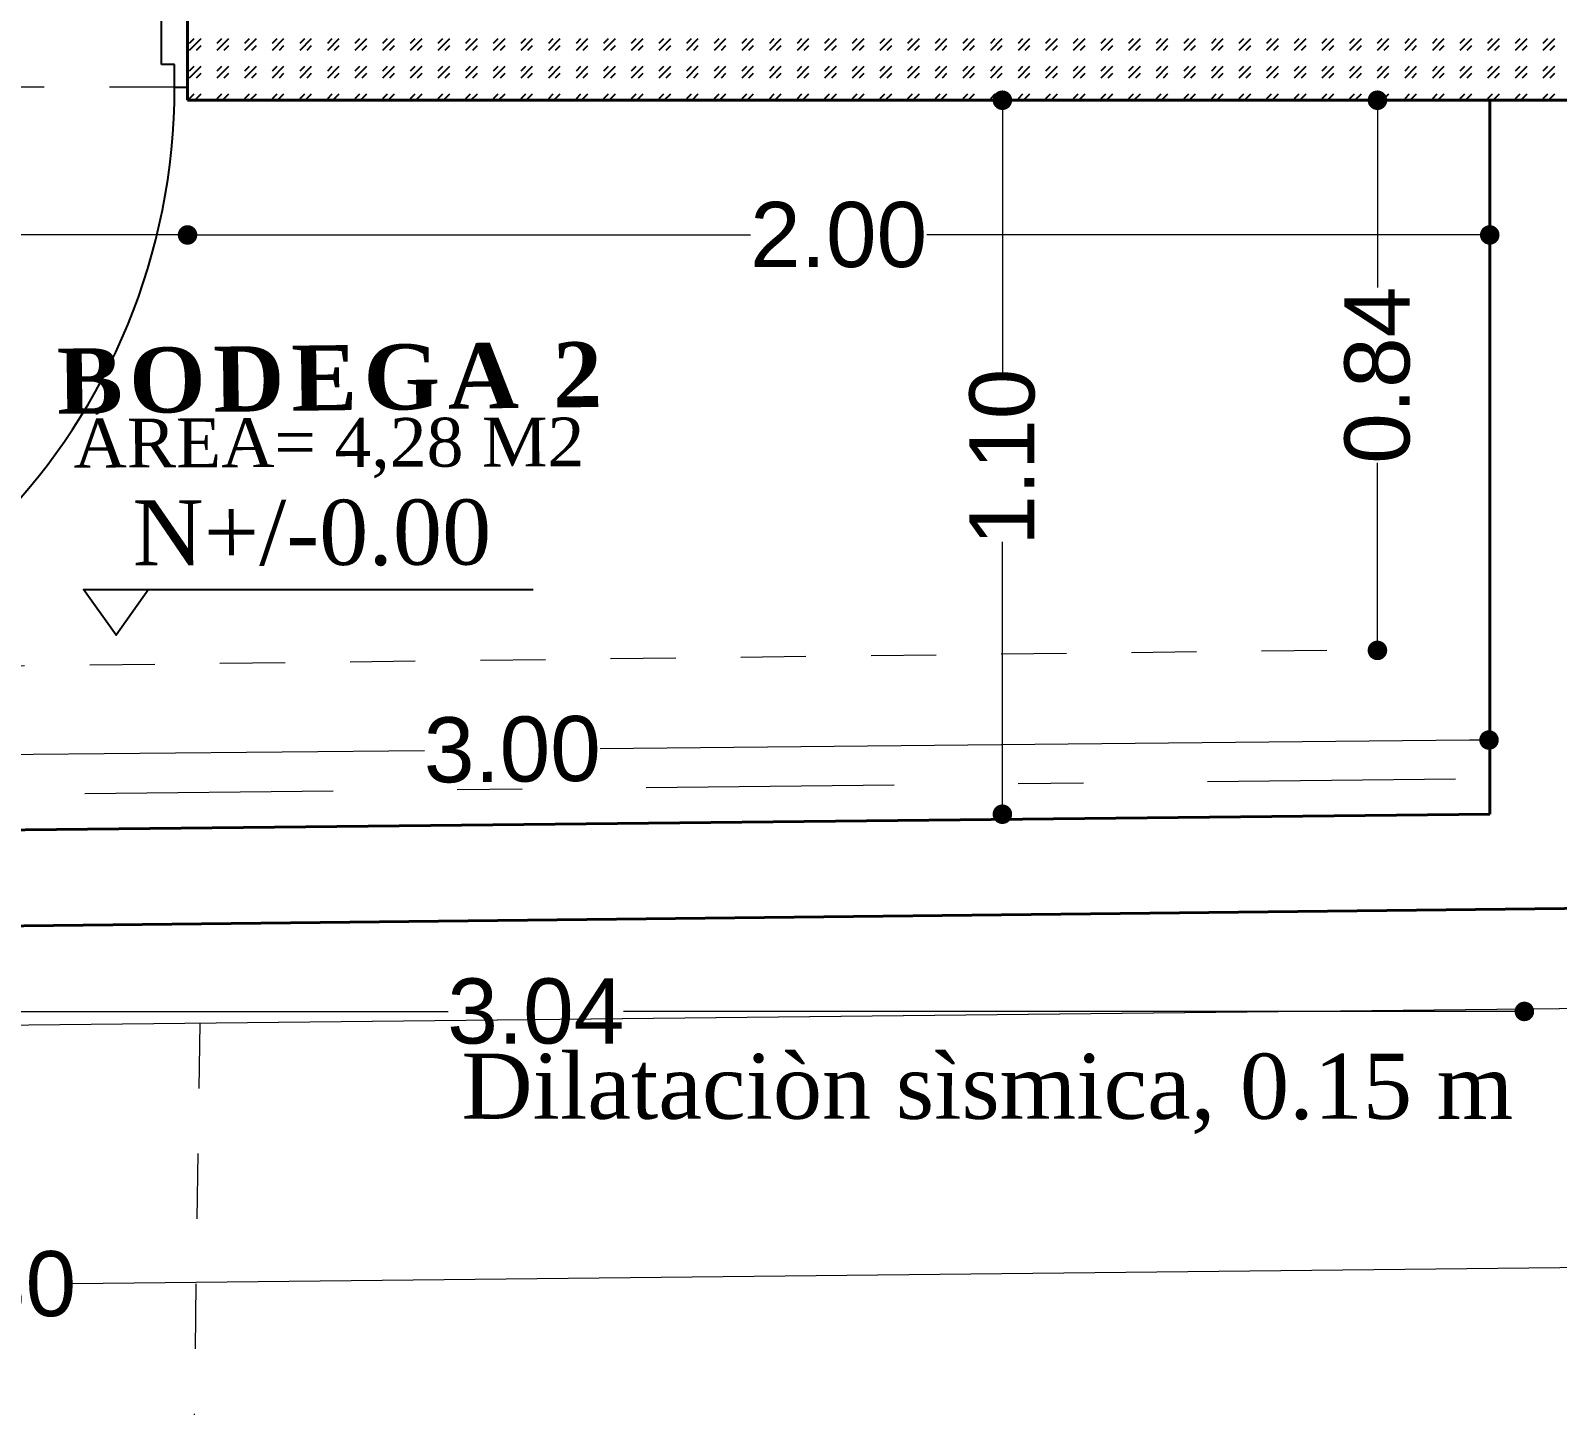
# Model space of a CAD drawing. Header units: inches. Extents: x 2908 to 3459, y -3172 to -55.
# Drawn here: x 3284.481 to 3286.827, y -144.344 to -142.232 of the extents above; entities that cross this region are included whole.
import ezdxf

# ---------------------------------------------------------------- set-up
doc = ezdxf.new("R2010")
doc.units = ezdxf.units.IN
doc.header["$MEASUREMENT"] = 0
doc.linetypes.add('ACAD_ISO03W100', pattern=[30, 12, -18])
doc.linetypes.add('DASHDOT', pattern=[25.4, 12.7, -6.35, 0, -6.35])
doc.layers.add('CARPINTERIA', color=3, linetype='Continuous')
doc.layers.add('TEXTO', color=4, linetype='Continuous')
for name, color, linetype, lineweight in [('COTA', 1, 'Continuous', 9), ('COTAS 01', 1, 'Continuous', 25), ('E-EJES', 1, 'DASHDOT', 5), ('LINEAS DE PROYECCIÒN', 74, 'ACAD_ISO03W100', 18), ('linmesa de proyecciones', 95, 'ACAD_ISO03W100', 5), ('muros 2', 5, 'Continuous', 40), ('muros bajitos', 4, 'Continuous', 15), ('PISO', 33, 'Continuous', 18), ('REFuerzo', 7, 'Continuous', 25), ('teja cortada', 252, 'Continuous', 30)]:
    doc.layers.add(name, color=color, linetype=linetype, lineweight=lineweight)
doc.styles.add('Arial new', font='arial.ttf')
doc.styles.add('CONSTRUCTORA', font='times.ttf', dxfattribs={"height": 0.3})
doc.dimstyles.new('GUS', dxfattribs={"dimtxt": 0.1, "dimasz": 0.03, "dimexe": 0.05, "dimexo": 0.05, "dimgap": 0.005, "dimtad": 0, "dimzin": 1, "dimdsep": 46, "dimtxsty": 'Arial new', "dimblk": 'DOT', "dimcen": 0.01, "dimse1": 1, "dimse2": 1, "dimclrd": 1, "dimclre": 252, "dimclrt": 1, "dimaunit": 1, "dimadec": 0, "dimazin": 2, "dimtfac": 1, "dimtmove": 0, "dimatfit": 2, "dimldrblk": 'ARCHTICK', "dimfxl": 1, "dimlwd": -1, "dimlwe": -1, "dimarcsym": 1})

# ---------------------------------------------------------------- blocks, each defined once
blk = doc.blocks.new('_Dot')
at = {"color": 0, "linetype": 'ByBlock', "lineweight": -2}
blk.add_line((-0.5, 0), (-1, 0), dxfattribs=at)
at = {"color": 0, "linetype": 'ByBlock', "const_width": 0.5}
blk.add_lwpolyline([(-0.25, 0, 1), (0.25, 0, 1)], format="xyb", close=True, dxfattribs=at)
blk = doc.blocks.new('*D4346')
at = {"layer": 'COTA', "color": 1, "linetype": 'Continuous', "transparency": 16777216}
for p, q in [((3285.974, -142.3693), (3285.974, -142.7575)), ((3285.974, -143.4058), (3285.974, -143.0175))]:
    blk.add_line(p, q, dxfattribs=at)
at = {"layer": 'Defpoints', "color": 0, "transparency": 16777216}
for p in [(3286.7225, -142.3393, -1.031), (3285.974, -143.4358), (3286.7255, -143.4358, -1.031)]:
    blk.add_point(p, dxfattribs=at)
at = {"layer": 'COTA', "color": 1, "transparency": 16777216, "xscale": 0.03, "yscale": 0.03, "zscale": 0.03}
for p, rotation in [((3285.974, -142.3393), 90), ((3285.974, -143.4358), 270)]:
    blk.add_blockref('_Dot', p, dxfattribs=dict(at, rotation=rotation))
at = {"layer": 'COTA', "color": 1, "transparency": 16777216, "insert": (3285.974, -142.8875), "char_height": 0.1, "attachment_point": 5, "rotation": 90, "style": 'Arial new'}
blk.add_mtext('1.10', dxfattribs=at)
blk = doc.blocks.new('_ArchTick')
at = {"color": 0, "linetype": 'ByBlock', "const_width": 0.15}
blk.add_lwpolyline([(-0.5, -0.5), (0.5, 0.5)], dxfattribs=at)
blk = doc.blocks.new('*D4348')
at = {"layer": 'COTA', "color": 1, "linetype": 'Continuous', "transparency": 16777216}
for p, q in [((3285.974, -142.3693), (3285.974, -142.7575)), ((3285.974, -143.4058), (3285.974, -143.0175))]:
    blk.add_line(p, q, dxfattribs=at)
at = {"layer": 'Defpoints', "color": 0, "transparency": 16777216}
for p in [(3286.7225, -142.3393, -1.031), (3285.974, -143.4358), (3286.7255, -143.4358, -1.031)]:
    blk.add_point(p, dxfattribs=at)
at = {"layer": 'COTA', "color": 1, "transparency": 16777216, "xscale": 0.03, "yscale": 0.03, "zscale": 0.03}
for p, rotation in [((3285.974, -142.3393), 90), ((3285.974, -143.4358), 270)]:
    blk.add_blockref('_Dot', p, dxfattribs=dict(at, rotation=rotation))
at = {"layer": 'COTA', "color": 1, "transparency": 16777216, "insert": (3285.974, -142.8875), "char_height": 0.1, "attachment_point": 5, "rotation": 90, "style": 'Arial new'}
blk.add_mtext('1.10', dxfattribs=at)
blk = doc.blocks.new('*D4380')
at = {"layer": 'COTA', "color": 1, "linetype": 'Continuous', "transparency": 16777216}
for p, q in [((3289.496, -144.1041), (3284.5455, -144.1571)), ((3279.2608, -144.2136), (3284.2078, -144.1607))]:
    blk.add_line(p, q, dxfattribs=at)
at = {"layer": 'Defpoints', "color": 0, "transparency": 16777216}
for p in [(3289.5217, -143.7059, -1.031), (3279.2265, -143.816, -1.031), (3289.526, -144.1038)]:
    blk.add_point(p, dxfattribs=at)
at = {"layer": 'COTA', "color": 1, "transparency": 16777216, "xscale": 0.03, "yscale": 0.03, "zscale": 0.03}
for p, rotation in [((3289.526, -144.1038), 0.6126958381874476), ((3279.2308, -144.2139), 180.6126958381874)]:
    blk.add_blockref('_Dot', p, dxfattribs=dict(at, rotation=rotation))
at = {"layer": 'COTA', "color": 1, "transparency": 16777216, "insert": (3284.3767, -144.1589), "char_height": 0.1, "attachment_point": 5, "rotation": 0.6127, "style": 'Arial new'}
blk.add_mtext('10.30', dxfattribs=at)
blk = doc.blocks.new('PUERTAACCESO')
at = {"layer": 'CARPINTERIA'}
for p, q in [((2402.2096, 632.4132), (2402.2095, 631.4538)), ((2402.2096, 632.4132), (2402.2446, 632.4132)), ((2402.2445, 631.4538), (2402.2446, 632.4132)), ((2402.1398, 632.3793), (2402.1444, 632.3874)), ((2402.1444, 632.3874), (2402.1757, 632.3847)), ((2402.1757, 632.3847), (2402.1757, 632.3217)), ((2402.199, 632.3712), (2402.205, 632.3937)), ((2402.205, 632.3937), (2402.2096, 632.3937)), ((2402.2491, 632.3937), (2402.2446, 632.3937)), ((2402.2551, 632.3712), (2402.2491, 632.3937)), ((2402.3097, 632.3874), (2402.2784, 632.3847)), ((2402.2784, 632.3847), (2402.2784, 632.3217)), ((2402.3143, 632.3793), (2402.3097, 632.3874)), ((2402.1398, 632.3793), (2402.1398, 632.327)), ((2402.1757, 632.3677), (2402.1873, 632.3677)), ((2402.1873, 632.3677), (2402.1873, 632.3712)), ((2402.1873, 632.3712), (2402.199, 632.3712)), ((2402.1873, 632.3677), (2402.1873, 632.3386)), ((2402.199, 632.3712), (2402.199, 632.3352)), ((2402.2668, 632.3712), (2402.2551, 632.3712)), ((2402.2551, 632.3712), (2402.2551, 632.3352)), ((2402.2668, 632.3677), (2402.2668, 632.3712)), ((2402.2784, 632.3677), (2402.2668, 632.3677)), ((2402.2668, 632.3677), (2402.2668, 632.3386)), ((2402.3143, 632.3793), (2402.3143, 632.327)), ((2402.1873, 632.3386), (2402.1757, 632.3386)), ((2402.1873, 632.3352), (2402.1873, 632.3386)), ((2402.2668, 632.3386), (2402.2784, 632.3386)), ((2402.2668, 632.3352), (2402.2668, 632.3386)), ((2402.1398, 632.327), (2402.1444, 632.319)), ((2402.1444, 632.319), (2402.1757, 632.3217)), ((2402.199, 632.3352), (2402.1873, 632.3352)), ((2402.199, 632.3352), (2402.205, 632.3127)), ((2402.205, 632.3127), (2402.2096, 632.3127)), ((2402.2491, 632.3127), (2402.2445, 632.3127)), ((2402.2551, 632.3352), (2402.2491, 632.3127)), ((2402.2551, 632.3352), (2402.2668, 632.3352)), ((2402.3097, 632.319), (2402.2784, 632.3217)), ((2402.3143, 632.327), (2402.3097, 632.319)), ((2401.2846, 631.4538), (2401.2646, 631.4538)), ((2401.2846, 631.4538), (2401.2846, 631.4188)), ((2402.2095, 631.4538), (2402.2445, 631.4538)), ((2402.2446, 631.4541), (2402.2446, 631.4191)), ((2402.2646, 631.4538), (2402.2446, 631.4538)), ((2401.2846, 631.4188), (2401.3046, 631.4188)), ((2401.3046, 631.4188), (2401.3046, 631.3488)), ((2402.2446, 631.4191), (2402.2246, 631.4191)), ((2402.2246, 631.4191), (2402.2246, 631.3491)), ((2401.3046, 631.3488), (2401.2846, 631.3238)), ((2402.2246, 631.3491), (2402.2446, 631.3241)), ((2401.2646, 631.3238), (2401.2846, 631.3238)), ((2402.2446, 631.3241), (2402.2646, 631.3241))]:
    blk.add_line(p, q, dxfattribs=at)
blk.add_arc((2402.2445, 631.4538), 0.96, 92.0882, 180, dxfattribs=at)
at = {"layer": 'linmesa de proyecciones', "ltscale": 0.001}
blk.add_line((2401.2846, 631.4538), (2402.2102, 631.4538), dxfattribs=at)
at = {"layer": 'PISO'}
blk.add_line((2401.2846, 631.3238), (2402.2446, 631.3241), dxfattribs=at)
blk = doc.blocks.new('*D4381')
at = {"layer": 'COTA', "color": 1, "linetype": 'Continuous', "transparency": 16777216}
for p, q in [((3283.7028, -142.5462), (3284.0671, -142.5462)), ((3284.6925, -142.5462), (3284.3282, -142.5462))]:
    blk.add_line(p, q, dxfattribs=at)
at = {"layer": 'Defpoints', "color": 0, "transparency": 16777216}
for p in [(3283.6728, -142.3393, -1.031), (3284.7225, -142.3393, -1.031), (3284.7225, -142.5462)]:
    blk.add_point(p, dxfattribs=at)
at = {"layer": 'COTA', "color": 1, "transparency": 16777216, "xscale": 0.03, "yscale": 0.03, "zscale": 0.03, "rotation": 180}
blk.add_blockref('_Dot', (3283.6728, -142.5462), dxfattribs=at)
at = {"layer": 'COTA', "color": 1, "transparency": 16777216, "xscale": 0.03, "yscale": 0.03, "zscale": 0.03}
blk.add_blockref('_Dot', (3284.7225, -142.5462), dxfattribs=at)
at = {"layer": 'COTA', "color": 1, "transparency": 16777216, "insert": (3284.1977, -142.5462), "char_height": 0.1, "attachment_point": 5, "style": 'Arial new'}
blk.add_mtext('1.05', dxfattribs=at)
blk = doc.blocks.new('*D4382')
at = {"layer": 'COTA', "color": 1, "linetype": 'Continuous', "transparency": 16777216}
for p, q in [((3284.7525, -142.5462), (3285.587, -142.5462)), ((3286.6925, -142.5462), (3285.8581, -142.5462))]:
    blk.add_line(p, q, dxfattribs=at)
at = {"layer": 'Defpoints', "color": 0, "transparency": 16777216}
for p in [(3284.7225, -142.3393, -1.031), (3286.7225, -142.3393, -1.031), (3286.7225, -142.5462)]:
    blk.add_point(p, dxfattribs=at)
at = {"layer": 'COTA', "color": 1, "transparency": 16777216, "xscale": 0.03, "yscale": 0.03, "zscale": 0.03, "rotation": 180}
blk.add_blockref('_Dot', (3284.7225, -142.5462), dxfattribs=at)
at = {"layer": 'COTA', "color": 1, "transparency": 16777216, "xscale": 0.03, "yscale": 0.03, "zscale": 0.03}
blk.add_blockref('_Dot', (3286.7225, -142.5462), dxfattribs=at)
at = {"layer": 'COTA', "color": 1, "transparency": 16777216, "insert": (3285.7225, -142.5462), "char_height": 0.1, "attachment_point": 5, "style": 'Arial new'}
blk.add_mtext('2.00', dxfattribs=at)
blk = doc.blocks.new('*D4429')
at = {"layer": 'COTA', "color": 1, "linetype": 'Continuous', "transparency": 16777216}
for p, q in [((3286.6914, -143.3222), (3285.356, -143.3353)), ((3283.7513, -143.351), (3285.0867, -143.3379))]:
    blk.add_line(p, q, dxfattribs=at)
at = {"layer": 'Defpoints', "color": 0, "transparency": 16777216}
for p in [(3286.7214, -143.3219), (3286.7225, -143.4385), (3283.7224, -143.4679)]:
    blk.add_point(p, dxfattribs=at)
at = {"layer": 'COTA', "color": 1, "transparency": 16777216, "xscale": 0.03, "yscale": 0.03, "zscale": 0.03}
for p, rotation in [((3286.7214, -143.3219), 0.561586501702797), ((3283.7213, -143.3513), 180.5615865017028)]:
    blk.add_blockref('_Dot', p, dxfattribs=dict(at, rotation=rotation))
at = {"layer": 'COTA', "color": 1, "transparency": 16777216, "insert": (3285.2213, -143.3366), "char_height": 0.1, "attachment_point": 5, "rotation": 0.5616, "style": 'Arial new'}
blk.add_mtext('3.00', dxfattribs=at)
blk = doc.blocks.new('*D4430')
at = {"layer": 'COTA', "color": 1, "linetype": 'Continuous', "transparency": 16777216}
for p, q in [((3286.55, -142.3693), (3286.55, -142.6271)), ((3286.55, -143.1542), (3286.55, -142.8964))]:
    blk.add_line(p, q, dxfattribs=at)
at = {"layer": 'Defpoints', "color": 0, "transparency": 16777216}
for p in [(3286.55, -142.3393), (3286.7225, -142.3393), (3286.7225, -143.1842)]:
    blk.add_point(p, dxfattribs=at)
at = {"layer": 'COTA', "color": 1, "transparency": 16777216, "xscale": 0.03, "yscale": 0.03, "zscale": 0.03}
for p, rotation in [((3286.55, -142.3393), 90), ((3286.55, -143.1842), 270)]:
    blk.add_blockref('_Dot', p, dxfattribs=dict(at, rotation=rotation))
at = {"layer": 'COTA', "color": 1, "transparency": 16777216, "insert": (3286.55, -142.7617), "char_height": 0.1, "attachment_point": 5, "rotation": 90, "style": 'Arial new'}
blk.add_mtext('0.84', dxfattribs=at)
blk = doc.blocks.new('*D4870')
at = {"layer": 'COTA', "color": 1, "linetype": 'Continuous', "transparency": 16777216}
for p, q in [((3283.7692, -143.7387), (3285.1228, -143.7387)), ((3286.7457, -143.7387), (3285.3921, -143.7387))]:
    blk.add_line(p, q, dxfattribs=at)
at = {"layer": 'Defpoints', "color": 0, "transparency": 16777216}
for p in [(3283.7392, -143.4599), (3286.7757, -143.4599), (3283.7392, -143.7387)]:
    blk.add_point(p, dxfattribs=at)
at = {"layer": 'COTA', "color": 1, "transparency": 16777216, "xscale": 0.03, "yscale": 0.03, "zscale": 0.03, "rotation": 180}
blk.add_blockref('_Dot', (3283.7392, -143.7387), dxfattribs=at)
at = {"layer": 'COTA', "color": 1, "transparency": 16777216, "xscale": 0.03, "yscale": 0.03, "zscale": 0.03}
blk.add_blockref('_Dot', (3286.7757, -143.7387), dxfattribs=at)
at = {"layer": 'COTA', "color": 1, "transparency": 16777216, "insert": (3285.2574, -143.7387), "char_height": 0.1, "attachment_point": 5, "style": 'Arial new'}
blk.add_mtext('3.04', dxfattribs=at)

msp = doc.modelspace()

# ---------------------------------------------------------------- linework, layer by layer
at = {"layer": 'E-EJES', "ltscale": 0.03}
msp.add_line((3279.3933, -143.4599), (3289.6537, -143.349), dxfattribs=at)
at = {"layer": 'LINEAS DE PROYECCIÒN', "ltscale": 0.003}
msp.add_line((3286.4722, -143.1842), (3282.9728, -143.2259), dxfattribs=at)
at = {"layer": 'LINEAS DE PROYECCIÒN', "ltscale": 0.003, "flags": 128}
msp.add_lwpolyline([(3284.7413, -143.757), (3284.7068, -146.1179), (3283.1865, -146.1427), (3283.0277, -147.4056)], dxfattribs=at)
at = {"layer": 'muros 2'}
for p, q in [((3284.7225, -142.1893), (3284.7225, -142.3393)), ((3284.7225, -142.3393), (3286.7225, -142.3393)), ((3284.7225, -142.3393), (3286.8725, -142.3393)), ((3286.7225, -143.4358), (3286.7225, -142.3393)), ((3286.7225, -143.1858), (3286.7225, -142.3393)), ((3286.7225, -143.4358), (3283.7224, -143.4679)), ((3289.0725, -143.5553), (3283.5223, -143.6179))]:
    msp.add_line(p, q, dxfattribs=at)
at = {"layer": 'muros bajitos'}
for p in [(3293.7509, -143.6607), (3289.5217, -143.7059)]:
    msp.add_line(p, (3280.1331, -143.8063), dxfattribs=at)
at = {"layer": 'REFuerzo'}
for p, q in [((3284.7257, -142.2623), (3284.7434, -142.2446)), ((3284.7257, -142.2517), (3284.7328, -142.2446)), ((3284.7681, -142.2623), (3284.7858, -142.2446)), ((3284.7681, -142.2517), (3284.7752, -142.2446)), ((3284.8105, -142.2623), (3284.8282, -142.2446)), ((3284.8105, -142.2517), (3284.8176, -142.2446)), ((3284.853, -142.2623), (3284.8706, -142.2446)), ((3284.853, -142.2517), (3284.86, -142.2446)), ((3284.8954, -142.2623), (3284.9131, -142.2446)), ((3284.8954, -142.2517), (3284.9025, -142.2446)), ((3284.9378, -142.2623), (3284.9555, -142.2446)), ((3284.9378, -142.2517), (3284.9449, -142.2446)), ((3284.9802, -142.2623), (3284.9979, -142.2446)), ((3284.9802, -142.2517), (3284.9873, -142.2446)), ((3285.0227, -142.2623), (3285.0404, -142.2446)), ((3285.0227, -142.2517), (3285.0297, -142.2446)), ((3285.0651, -142.2623), (3285.0828, -142.2446)), ((3285.0651, -142.2517), (3285.0722, -142.2446)), ((3285.1075, -142.2623), (3285.1252, -142.2446)), ((3285.1075, -142.2517), (3285.1146, -142.2446)), ((3285.15, -142.2623), (3285.1676, -142.2446)), ((3285.15, -142.2517), (3285.157, -142.2446)), ((3285.1924, -142.2623), (3285.2101, -142.2446)), ((3285.1924, -142.2517), (3285.1994, -142.2446)), ((3285.2348, -142.2623), (3285.2525, -142.2446)), ((3285.2348, -142.2517), (3285.2419, -142.2446)), ((3285.2772, -142.2623), (3285.2949, -142.2446)), ((3285.2772, -142.2517), (3285.2843, -142.2446)), ((3285.3197, -142.2623), (3285.3373, -142.2446)), ((3285.3197, -142.2517), (3285.3267, -142.2446)), ((3285.3621, -142.2623), (3285.3798, -142.2446)), ((3285.3621, -142.2517), (3285.3692, -142.2446)), ((3285.4045, -142.2623), (3285.4222, -142.2446)), ((3285.4045, -142.2517), (3285.4116, -142.2446)), ((3285.4469, -142.2623), (3285.4646, -142.2446)), ((3285.4469, -142.2517), (3285.454, -142.2446)), ((3285.4894, -142.2623), (3285.507, -142.2446)), ((3285.4894, -142.2517), (3285.4964, -142.2446)), ((3285.5318, -142.2623), (3285.5495, -142.2446)), ((3285.5318, -142.2517), (3285.5389, -142.2446)), ((3285.5742, -142.2623), (3285.5919, -142.2446)), ((3285.5742, -142.2517), (3285.5813, -142.2446)), ((3285.6166, -142.2623), (3285.6343, -142.2446)), ((3285.6166, -142.2517), (3285.6237, -142.2446)), ((3285.6591, -142.2623), (3285.6767, -142.2446)), ((3285.6591, -142.2517), (3285.6661, -142.2446)), ((3285.7015, -142.2623), (3285.7192, -142.2446)), ((3285.7015, -142.2517), (3285.7086, -142.2446)), ((3285.7439, -142.2623), (3285.7616, -142.2446)), ((3285.7439, -142.2517), (3285.751, -142.2446)), ((3285.7863, -142.2623), (3285.804, -142.2446)), ((3285.7863, -142.2517), (3285.7934, -142.2446)), ((3285.8288, -142.2623), (3285.8465, -142.2446)), ((3285.8288, -142.2517), (3285.8358, -142.2446)), ((3285.8712, -142.2623), (3285.8889, -142.2446)), ((3285.8712, -142.2517), (3285.8783, -142.2446)), ((3285.9136, -142.2623), (3285.9313, -142.2446)), ((3285.9136, -142.2517), (3285.9207, -142.2446)), ((3285.9561, -142.2623), (3285.9737, -142.2446)), ((3285.9561, -142.2517), (3285.9631, -142.2446)), ((3285.9985, -142.2623), (3286.0162, -142.2446)), ((3285.9985, -142.2517), (3286.0056, -142.2446)), ((3286.0409, -142.2623), (3286.0586, -142.2446)), ((3286.0409, -142.2517), (3286.048, -142.2446)), ((3286.0833, -142.2623), (3286.101, -142.2446)), ((3286.0833, -142.2517), (3286.0904, -142.2446)), ((3286.1258, -142.2623), (3286.1434, -142.2446)), ((3286.1258, -142.2517), (3286.1328, -142.2446)), ((3286.1682, -142.2623), (3286.1859, -142.2446)), ((3286.1682, -142.2517), (3286.1753, -142.2446)), ((3286.2106, -142.2623), (3286.2283, -142.2446)), ((3286.2106, -142.2517), (3286.2177, -142.2446)), ((3286.253, -142.2623), (3286.2707, -142.2446)), ((3286.253, -142.2517), (3286.2601, -142.2446)), ((3286.2955, -142.2623), (3286.3131, -142.2446)), ((3286.2955, -142.2517), (3286.3025, -142.2446)), ((3286.3379, -142.2623), (3286.3556, -142.2446)), ((3286.3379, -142.2517), (3286.345, -142.2446)), ((3286.3803, -142.2623), (3286.398, -142.2446)), ((3286.3803, -142.2517), (3286.3874, -142.2446)), ((3286.4227, -142.2623), (3286.4404, -142.2446)), ((3286.4227, -142.2517), (3286.4298, -142.2446)), ((3286.4652, -142.2623), (3286.4828, -142.2446)), ((3286.4652, -142.2517), (3286.4722, -142.2446)), ((3286.5076, -142.2623), (3286.5253, -142.2446)), ((3286.5076, -142.2517), (3286.5147, -142.2446)), ((3286.55, -142.2623), (3286.5677, -142.2446)), ((3286.55, -142.2517), (3286.5571, -142.2446)), ((3286.5924, -142.2623), (3286.6101, -142.2446)), ((3286.5924, -142.2517), (3286.5995, -142.2446)), ((3286.6349, -142.2623), (3286.6526, -142.2446)), ((3286.6349, -142.2517), (3286.6419, -142.2446)), ((3286.6773, -142.2623), (3286.695, -142.2446)), ((3286.6773, -142.2517), (3286.6844, -142.2446)), ((3286.7197, -142.2623), (3286.7374, -142.2446)), ((3286.7197, -142.2517), (3286.7268, -142.2446)), ((3286.7622, -142.2623), (3286.7798, -142.2446)), ((3286.7622, -142.2517), (3286.7692, -142.2446)), ((3286.8046, -142.2623), (3286.8223, -142.2446)), ((3286.8046, -142.2517), (3286.8117, -142.2446)), ((3284.7363, -142.2623), (3284.7434, -142.2552)), ((3284.7787, -142.2623), (3284.7858, -142.2552)), ((3284.8211, -142.2623), (3284.8282, -142.2552)), ((3284.8636, -142.2623), (3284.8706, -142.2552)), ((3284.906, -142.2623), (3284.9131, -142.2552)), ((3284.9484, -142.2623), (3284.9555, -142.2552)), ((3284.9909, -142.2623), (3284.9979, -142.2552)), ((3285.0333, -142.2623), (3285.0404, -142.2552)), ((3285.0757, -142.2623), (3285.0828, -142.2552)), ((3285.1181, -142.2623), (3285.1252, -142.2552)), ((3285.1606, -142.2623), (3285.1676, -142.2552)), ((3285.203, -142.2623), (3285.2101, -142.2552)), ((3285.2454, -142.2623), (3285.2525, -142.2552)), ((3285.2878, -142.2623), (3285.2949, -142.2552)), ((3285.3303, -142.2623), (3285.3373, -142.2552)), ((3285.3727, -142.2623), (3285.3798, -142.2552)), ((3285.4151, -142.2623), (3285.4222, -142.2552)), ((3285.4575, -142.2623), (3285.4646, -142.2552)), ((3285.5, -142.2623), (3285.507, -142.2552)), ((3285.5424, -142.2623), (3285.5495, -142.2552)), ((3285.5848, -142.2623), (3285.5919, -142.2552)), ((3285.6272, -142.2623), (3285.6343, -142.2552)), ((3285.6697, -142.2623), (3285.6767, -142.2552)), ((3285.7121, -142.2623), (3285.7192, -142.2552)), ((3285.7545, -142.2623), (3285.7616, -142.2552)), ((3285.797, -142.2623), (3285.804, -142.2552)), ((3285.8394, -142.2623), (3285.8465, -142.2552)), ((3285.8818, -142.2623), (3285.8889, -142.2552)), ((3285.9242, -142.2623), (3285.9313, -142.2552)), ((3285.9667, -142.2623), (3285.9737, -142.2552)), ((3286.0091, -142.2623), (3286.0162, -142.2552)), ((3286.0515, -142.2623), (3286.0586, -142.2552)), ((3286.0939, -142.2623), (3286.101, -142.2552)), ((3286.1364, -142.2623), (3286.1434, -142.2552)), ((3286.1788, -142.2623), (3286.1859, -142.2552)), ((3286.2212, -142.2623), (3286.2283, -142.2552)), ((3286.2636, -142.2623), (3286.2707, -142.2552)), ((3286.3061, -142.2623), (3286.3131, -142.2552)), ((3286.3485, -142.2623), (3286.3556, -142.2552)), ((3286.3909, -142.2623), (3286.398, -142.2552)), ((3286.4334, -142.2623), (3286.4404, -142.2552)), ((3286.4758, -142.2623), (3286.4828, -142.2552)), ((3286.5182, -142.2623), (3286.5253, -142.2552)), ((3286.5606, -142.2623), (3286.5677, -142.2552)), ((3286.6031, -142.2623), (3286.6101, -142.2552)), ((3286.6455, -142.2623), (3286.6526, -142.2552)), ((3286.6879, -142.2623), (3286.695, -142.2552)), ((3286.7303, -142.2623), (3286.7374, -142.2552)), ((3286.7728, -142.2623), (3286.7798, -142.2552)), ((3286.8152, -142.2623), (3286.8223, -142.2552)), ((3284.7257, -142.3047), (3284.7434, -142.2871)), ((3284.7257, -142.2941), (3284.7328, -142.2871)), ((3284.7363, -142.3047), (3284.7434, -142.2977)), ((3284.7681, -142.3047), (3284.7858, -142.2871)), ((3284.7681, -142.2941), (3284.7752, -142.2871)), ((3284.7787, -142.3047), (3284.7858, -142.2977)), ((3284.8105, -142.3047), (3284.8282, -142.2871)), ((3284.8105, -142.2941), (3284.8176, -142.2871)), ((3284.8211, -142.3047), (3284.8282, -142.2977)), ((3284.853, -142.3047), (3284.8706, -142.2871)), ((3284.853, -142.2941), (3284.86, -142.2871)), ((3284.8636, -142.3047), (3284.8706, -142.2977)), ((3284.8954, -142.3047), (3284.9131, -142.2871)), ((3284.8954, -142.2941), (3284.9025, -142.2871)), ((3284.906, -142.3047), (3284.9131, -142.2977)), ((3284.9378, -142.3047), (3284.9555, -142.2871)), ((3284.9378, -142.2941), (3284.9449, -142.2871)), ((3284.9484, -142.3047), (3284.9555, -142.2977)), ((3284.9802, -142.3047), (3284.9979, -142.2871)), ((3284.9802, -142.2941), (3284.9873, -142.2871)), ((3284.9909, -142.3047), (3284.9979, -142.2977)), ((3285.0227, -142.3047), (3285.0404, -142.2871)), ((3285.0227, -142.2941), (3285.0297, -142.2871)), ((3285.0333, -142.3047), (3285.0404, -142.2977)), ((3285.0651, -142.3047), (3285.0828, -142.2871)), ((3285.0651, -142.2941), (3285.0722, -142.2871)), ((3285.0757, -142.3047), (3285.0828, -142.2977)), ((3285.1075, -142.3047), (3285.1252, -142.2871)), ((3285.1075, -142.2941), (3285.1146, -142.2871)), ((3285.1181, -142.3047), (3285.1252, -142.2977)), ((3285.15, -142.3047), (3285.1676, -142.2871)), ((3285.15, -142.2941), (3285.157, -142.2871)), ((3285.1606, -142.3047), (3285.1676, -142.2977)), ((3285.1924, -142.3047), (3285.2101, -142.2871)), ((3285.1924, -142.2941), (3285.1994, -142.2871)), ((3285.203, -142.3047), (3285.2101, -142.2977)), ((3285.2348, -142.3047), (3285.2525, -142.2871)), ((3285.2348, -142.2941), (3285.2419, -142.2871)), ((3285.2454, -142.3047), (3285.2525, -142.2977)), ((3285.2772, -142.3047), (3285.2949, -142.2871)), ((3285.2772, -142.2941), (3285.2843, -142.2871)), ((3285.2878, -142.3047), (3285.2949, -142.2977)), ((3285.3197, -142.3047), (3285.3373, -142.2871)), ((3285.3197, -142.2941), (3285.3267, -142.2871)), ((3285.3303, -142.3047), (3285.3373, -142.2977)), ((3285.3621, -142.3047), (3285.3798, -142.2871)), ((3285.3621, -142.2941), (3285.3692, -142.2871)), ((3285.3727, -142.3047), (3285.3798, -142.2977)), ((3285.4045, -142.3047), (3285.4222, -142.2871)), ((3285.4045, -142.2941), (3285.4116, -142.2871)), ((3285.4151, -142.3047), (3285.4222, -142.2977)), ((3285.4469, -142.3047), (3285.4646, -142.2871)), ((3285.4469, -142.2941), (3285.454, -142.2871)), ((3285.4575, -142.3047), (3285.4646, -142.2977)), ((3285.4894, -142.3047), (3285.507, -142.2871)), ((3285.4894, -142.2941), (3285.4964, -142.2871)), ((3285.5, -142.3047), (3285.507, -142.2977)), ((3285.5318, -142.3047), (3285.5495, -142.2871)), ((3285.5318, -142.2941), (3285.5389, -142.2871)), ((3285.5424, -142.3047), (3285.5495, -142.2977)), ((3285.5742, -142.3047), (3285.5919, -142.2871)), ((3285.5742, -142.2941), (3285.5813, -142.2871)), ((3285.5848, -142.3047), (3285.5919, -142.2977)), ((3285.6166, -142.3047), (3285.6343, -142.2871)), ((3285.6166, -142.2941), (3285.6237, -142.2871)), ((3285.6272, -142.3047), (3285.6343, -142.2977)), ((3285.6591, -142.3047), (3285.6767, -142.2871)), ((3285.6591, -142.2941), (3285.6661, -142.2871)), ((3285.6697, -142.3047), (3285.6767, -142.2977)), ((3285.7015, -142.3047), (3285.7192, -142.2871)), ((3285.7015, -142.2941), (3285.7086, -142.2871)), ((3285.7121, -142.3047), (3285.7192, -142.2977)), ((3285.7439, -142.3047), (3285.7616, -142.2871)), ((3285.7439, -142.2941), (3285.751, -142.2871)), ((3285.7545, -142.3047), (3285.7616, -142.2977)), ((3285.7863, -142.3047), (3285.804, -142.2871)), ((3285.7863, -142.2941), (3285.7934, -142.2871)), ((3285.797, -142.3047), (3285.804, -142.2977)), ((3285.8288, -142.3047), (3285.8465, -142.2871)), ((3285.8288, -142.2941), (3285.8358, -142.2871)), ((3285.8394, -142.3047), (3285.8465, -142.2977)), ((3285.8712, -142.3047), (3285.8889, -142.2871)), ((3285.8712, -142.2941), (3285.8783, -142.2871)), ((3285.8818, -142.3047), (3285.8889, -142.2977)), ((3285.9136, -142.3047), (3285.9313, -142.2871)), ((3285.9136, -142.2941), (3285.9207, -142.2871)), ((3285.9242, -142.3047), (3285.9313, -142.2977)), ((3285.9561, -142.3047), (3285.9737, -142.2871)), ((3285.9561, -142.2941), (3285.9631, -142.2871)), ((3285.9667, -142.3047), (3285.9737, -142.2977)), ((3285.9985, -142.3047), (3286.0162, -142.2871)), ((3285.9985, -142.2941), (3286.0056, -142.2871)), ((3286.0091, -142.3047), (3286.0162, -142.2977)), ((3286.0409, -142.3047), (3286.0586, -142.2871)), ((3286.0409, -142.2941), (3286.048, -142.2871)), ((3286.0515, -142.3047), (3286.0586, -142.2977)), ((3286.0833, -142.3047), (3286.101, -142.2871)), ((3286.0833, -142.2941), (3286.0904, -142.2871)), ((3286.0939, -142.3047), (3286.101, -142.2977)), ((3286.1258, -142.3047), (3286.1434, -142.2871)), ((3286.1258, -142.2941), (3286.1328, -142.2871)), ((3286.1364, -142.3047), (3286.1434, -142.2977)), ((3286.1682, -142.3047), (3286.1859, -142.2871)), ((3286.1682, -142.2941), (3286.1753, -142.2871)), ((3286.1788, -142.3047), (3286.1859, -142.2977)), ((3286.2106, -142.3047), (3286.2283, -142.2871)), ((3286.2106, -142.2941), (3286.2177, -142.2871)), ((3286.2212, -142.3047), (3286.2283, -142.2977)), ((3286.253, -142.3047), (3286.2707, -142.2871)), ((3286.253, -142.2941), (3286.2601, -142.2871)), ((3286.2636, -142.3047), (3286.2707, -142.2977)), ((3286.2955, -142.3047), (3286.3131, -142.2871)), ((3286.2955, -142.2941), (3286.3025, -142.2871)), ((3286.3061, -142.3047), (3286.3131, -142.2977)), ((3286.3379, -142.3047), (3286.3556, -142.2871)), ((3286.3379, -142.2941), (3286.345, -142.2871)), ((3286.3485, -142.3047), (3286.3556, -142.2977)), ((3286.3803, -142.3047), (3286.398, -142.2871)), ((3286.3803, -142.2941), (3286.3874, -142.2871)), ((3286.3909, -142.3047), (3286.398, -142.2977)), ((3286.4227, -142.3047), (3286.4404, -142.2871)), ((3286.4227, -142.2941), (3286.4298, -142.2871)), ((3286.4334, -142.3047), (3286.4404, -142.2977)), ((3286.4652, -142.3047), (3286.4828, -142.2871)), ((3286.4652, -142.2941), (3286.4722, -142.2871)), ((3286.4758, -142.3047), (3286.4828, -142.2977)), ((3286.5076, -142.3047), (3286.5253, -142.2871)), ((3286.5076, -142.2941), (3286.5147, -142.2871)), ((3286.5182, -142.3047), (3286.5253, -142.2977)), ((3286.55, -142.3047), (3286.5677, -142.2871)), ((3286.55, -142.2941), (3286.5571, -142.2871)), ((3286.5606, -142.3047), (3286.5677, -142.2977)), ((3286.5924, -142.3047), (3286.6101, -142.2871)), ((3286.5924, -142.2941), (3286.5995, -142.2871)), ((3286.6031, -142.3047), (3286.6101, -142.2977)), ((3286.6349, -142.3047), (3286.6526, -142.2871)), ((3286.6349, -142.2941), (3286.6419, -142.2871)), ((3286.6455, -142.3047), (3286.6526, -142.2977)), ((3286.6773, -142.3047), (3286.695, -142.2871)), ((3286.6773, -142.2941), (3286.6844, -142.2871)), ((3286.6879, -142.3047), (3286.695, -142.2977)), ((3286.7197, -142.3047), (3286.7374, -142.2871)), ((3286.7197, -142.2941), (3286.7268, -142.2871)), ((3286.7303, -142.3047), (3286.7374, -142.2977)), ((3286.7622, -142.3047), (3286.7798, -142.2871)), ((3286.7622, -142.2941), (3286.7692, -142.2871)), ((3286.7728, -142.3047), (3286.7798, -142.2977)), ((3286.8046, -142.3047), (3286.8223, -142.2871)), ((3286.8046, -142.2941), (3286.8117, -142.2871)), ((3286.8152, -142.3047), (3286.8223, -142.2977)), ((3284.7257, -142.3366), (3284.7328, -142.3295)), ((3284.7336, -142.3393), (3284.7434, -142.3295)), ((3284.7681, -142.3366), (3284.7752, -142.3295)), ((3284.776, -142.3393), (3284.7858, -142.3295)), ((3284.8105, -142.3366), (3284.8176, -142.3295)), ((3284.8184, -142.3393), (3284.8282, -142.3295)), ((3284.853, -142.3366), (3284.86, -142.3295)), ((3284.8609, -142.3393), (3284.8706, -142.3295)), ((3284.8954, -142.3366), (3284.9025, -142.3295)), ((3284.9033, -142.3393), (3284.9131, -142.3295)), ((3284.9378, -142.3366), (3284.9449, -142.3295)), ((3284.9457, -142.3393), (3284.9555, -142.3295)), ((3284.9802, -142.3366), (3284.9873, -142.3295)), ((3284.9881, -142.3393), (3284.9979, -142.3295)), ((3285.0227, -142.3366), (3285.0297, -142.3295)), ((3285.0306, -142.3393), (3285.0404, -142.3295)), ((3285.0651, -142.3366), (3285.0722, -142.3295)), ((3285.073, -142.3393), (3285.0828, -142.3295)), ((3285.1075, -142.3366), (3285.1146, -142.3295)), ((3285.1154, -142.3393), (3285.1252, -142.3295)), ((3285.15, -142.3366), (3285.157, -142.3295)), ((3285.1578, -142.3393), (3285.1676, -142.3295)), ((3285.1924, -142.3366), (3285.1994, -142.3295)), ((3285.2003, -142.3393), (3285.2101, -142.3295)), ((3285.2348, -142.3366), (3285.2419, -142.3295)), ((3285.2427, -142.3393), (3285.2525, -142.3295)), ((3285.2772, -142.3366), (3285.2843, -142.3295)), ((3285.2851, -142.3393), (3285.2949, -142.3295)), ((3285.3197, -142.3366), (3285.3267, -142.3295)), ((3285.3276, -142.3393), (3285.3373, -142.3295)), ((3285.3621, -142.3366), (3285.3692, -142.3295)), ((3285.37, -142.3393), (3285.3798, -142.3295)), ((3285.4045, -142.3366), (3285.4116, -142.3295)), ((3285.4124, -142.3393), (3285.4222, -142.3295)), ((3285.4469, -142.3366), (3285.454, -142.3295)), ((3285.4548, -142.3393), (3285.4646, -142.3295)), ((3285.4894, -142.3366), (3285.4964, -142.3295)), ((3285.4973, -142.3393), (3285.507, -142.3295)), ((3285.5318, -142.3366), (3285.5389, -142.3295)), ((3285.5397, -142.3393), (3285.5495, -142.3295)), ((3285.5742, -142.3366), (3285.5813, -142.3295)), ((3285.5821, -142.3393), (3285.5919, -142.3295)), ((3285.6166, -142.3366), (3285.6237, -142.3295)), ((3285.6245, -142.3393), (3285.6343, -142.3295)), ((3285.6591, -142.3366), (3285.6661, -142.3295)), ((3285.667, -142.3393), (3285.6767, -142.3295)), ((3285.7015, -142.3366), (3285.7086, -142.3295)), ((3285.7094, -142.3393), (3285.7192, -142.3295)), ((3285.7439, -142.3366), (3285.751, -142.3295)), ((3285.7518, -142.3393), (3285.7616, -142.3295)), ((3285.7863, -142.3366), (3285.7934, -142.3295)), ((3285.7942, -142.3393), (3285.804, -142.3295)), ((3285.8288, -142.3366), (3285.8358, -142.3295)), ((3285.8367, -142.3393), (3285.8465, -142.3295)), ((3285.8712, -142.3366), (3285.8783, -142.3295)), ((3285.8791, -142.3393), (3285.8889, -142.3295)), ((3285.9136, -142.3366), (3285.9207, -142.3295)), ((3285.9215, -142.3393), (3285.9313, -142.3295)), ((3285.9561, -142.3366), (3285.9631, -142.3295)), ((3285.964, -142.3393), (3285.9737, -142.3295)), ((3285.9985, -142.3366), (3286.0056, -142.3295)), ((3286.0064, -142.3393), (3286.0162, -142.3295)), ((3286.0409, -142.3366), (3286.048, -142.3295)), ((3286.0488, -142.3393), (3286.0586, -142.3295)), ((3286.0833, -142.3366), (3286.0904, -142.3295)), ((3286.0912, -142.3393), (3286.101, -142.3295)), ((3286.1258, -142.3366), (3286.1328, -142.3295)), ((3286.1337, -142.3393), (3286.1434, -142.3295)), ((3286.1682, -142.3366), (3286.1753, -142.3295)), ((3286.1761, -142.3393), (3286.1859, -142.3295)), ((3286.2106, -142.3366), (3286.2177, -142.3295)), ((3286.2185, -142.3393), (3286.2283, -142.3295)), ((3286.253, -142.3366), (3286.2601, -142.3295)), ((3286.2609, -142.3393), (3286.2707, -142.3295)), ((3286.2955, -142.3366), (3286.3025, -142.3295)), ((3286.3034, -142.3393), (3286.3131, -142.3295)), ((3286.3379, -142.3366), (3286.345, -142.3295)), ((3286.3458, -142.3393), (3286.3556, -142.3295)), ((3286.3803, -142.3366), (3286.3874, -142.3295)), ((3286.3882, -142.3393), (3286.398, -142.3295)), ((3286.4227, -142.3366), (3286.4298, -142.3295)), ((3286.4306, -142.3393), (3286.4404, -142.3295)), ((3286.4652, -142.3366), (3286.4722, -142.3295)), ((3286.4731, -142.3393), (3286.4828, -142.3295)), ((3286.5076, -142.3366), (3286.5147, -142.3295)), ((3286.5155, -142.3393), (3286.5253, -142.3295)), ((3286.55, -142.3366), (3286.5571, -142.3295)), ((3286.5579, -142.3393), (3286.5677, -142.3295)), ((3286.5924, -142.3366), (3286.5995, -142.3295)), ((3286.6003, -142.3393), (3286.6101, -142.3295)), ((3286.6349, -142.3366), (3286.6419, -142.3295)), ((3286.6428, -142.3393), (3286.6526, -142.3295)), ((3286.6773, -142.3366), (3286.6844, -142.3295)), ((3286.6852, -142.3393), (3286.695, -142.3295)), ((3286.7197, -142.3366), (3286.7268, -142.3295)), ((3286.7276, -142.3393), (3286.7374, -142.3295)), ((3286.7622, -142.3366), (3286.7692, -142.3295)), ((3286.7701, -142.3393), (3286.7798, -142.3295)), ((3286.8046, -142.3366), (3286.8117, -142.3295)), ((3286.8125, -142.3393), (3286.8223, -142.3295))]:
    msp.add_line(p, q, dxfattribs=at)
at = {"layer": 'TEXTO', "ltscale": 0.008, "elevation": -7.1821}
msp.add_lwpolyline([(3284.6627, -143.0906), (3284.6127, -143.1606), (3284.5627, -143.0906), (3285.2536, -143.0907)], dxfattribs=at)

# ---------------------------------------------------------------- block references
at = {"layer": 'teja cortada', "rotation": 179.9861206243687}
msp.add_blockref('PUERTAACCESO', (5686.14, 488.5529), dxfattribs=at)

# ---------------------------------------------------------------- texts
at = {"layer": 'COTAS 01', "attachment_point": 1, "rotation": 0.1474, "style": 'CONSTRUCTORA'}
for s, width, insert, char_height in [('ÁREA= 4,28 M2 ', 1.245049, (3284.5474, -142.8285, -8.2132), 0.075), ('N+/-0.00', 0.828029, (3284.638, -142.9538), 0.1)]:
    msp.add_mtext_dynamic_manual_height_columns(s, width=width, gutter_width=0.5, heights=[0], dxfattribs=dict(at, insert=insert, char_height=char_height))
at = {"layer": 'TEXTO', "style": 'CONSTRUCTORA'}
msp.add_text('Dilataciòn sìsmica, 0.15 m', height=0.1, rotation=359.9944, dxfattribs=at).set_placement((3285.1435, -143.9035))
at = {"layer": 'TEXTO', "insert": (3284.5214, -142.7209, 8.2132), "char_height": 0.1, "width": 2.362761, "attachment_point": 1, "rotation": 0.728, "style": 'CONSTRUCTORA'}
msp.add_mtext('{\\fTimes New Roman|b1|i0|c0|p18;\\T1.1;BODEGA 2}', dxfattribs=at)

# ---------------------------------------------------------------- dimensions: what is measured, and where the dimension line sits
at = {"layer": 'COTA'}
for picture in ['*D4346', '*D4348']:
    dim = msp.add_linear_dim(base=(3285.974, -143.4358, 1.031), p1=(3286.7225, -142.3393), p2=(3286.7255, -143.4358), angle=270, dimstyle='GUS', dxfattribs=at)
    dim.commit()
    dim.dimension.update_dxf_attribs({"geometry": picture, "text_midpoint": (3285.974, -142.8875, 1.031)})
for p1, p2, distance, picture, middle in [((3286.7225, -143.1842), (3286.7225, -142.3393), 0.1725, '*D4430', (3286.55, -142.7617)), ((3283.7224, -143.4679), (3286.7225, -143.4385), 0.1166, '*D4429', (3285.2213, -143.3366))]:
    dim = msp.add_aligned_dim(p1=p1, p2=p2, distance=distance, dimstyle='GUS', dxfattribs=at)
    dim.commit()
    dim.dimension.update_dxf_attribs({"geometry": picture, "text_midpoint": middle})
for base, p1, p2, picture, middle in [((3284.7225, -142.5462, 1.031), (3283.6728, -142.3393), (3284.7225, -142.3393), '*D4381', (3284.1977, -142.5462, 1.031)), ((3286.7225, -142.5462, 1.031), (3284.7225, -142.3393), (3286.7225, -142.3393), '*D4382', (3285.7225, -142.5462, 1.031)), ((3283.7392, -143.7387), (3286.7757, -143.4599), (3283.7392, -143.4599), '*D4870', (3285.2574, -143.7387))]:
    dim = msp.add_linear_dim(base=base, p1=p1, p2=p2, dimstyle='GUS', dxfattribs=at)
    dim.commit()
    dim.dimension.update_dxf_attribs({"geometry": picture, "text_midpoint": middle})
dim = msp.add_linear_dim(base=(3289.526, -144.1038, 1.031), p1=(3279.2265, -143.816), p2=(3289.5217, -143.7059), angle=0.6127, dimstyle='GUS', dxfattribs=at)
dim.commit()
dim.dimension.update_dxf_attribs({"geometry": '*D4380', "text_midpoint": (3284.3767, -144.1589, 1.031), "dimtype": 161})

doc.saveas('drawing.dxf')
